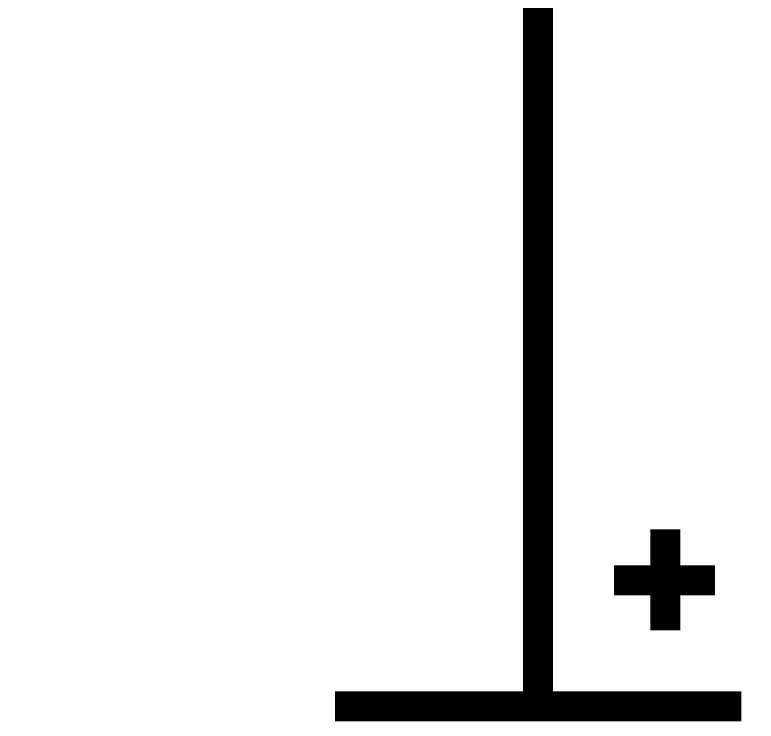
# Model space of a CAD drawing. Header units: inches. Extents: x 0 to 11, y 0 to 8.5.
# Drawn here: x 4.6945 to 4.9864, y 3.1691 to 3.4473 of the extents above; entities that cross this region are included whole.
import ezdxf

# ---------------------------------------------------------------- set-up
doc = ezdxf.new("R2010")
doc.units = ezdxf.units.IN
doc.header["$MEASUREMENT"] = 0
doc.layers.add('Sheet', color=255, linetype='Continuous')

msp = doc.modelspace()

# ---------------------------------------------------------------- linework, layer by layer
at = {"layer": 'Sheet', "const_width": 0.0118}
for points in [[(4.9005, 3.29965), (4.9005, 3.49982), (4.70037, 3.49982)], [(4.9005, 3.20001), (4.9005, 3.29965)], [(4.95054, 3.20493), (4.95054, 3.24469)], [(4.93043, 3.22458), (4.97019, 3.22458)], [(4.9005, 3.20001), (4.9005, 3.17499)], [(4.82054, 3.17499), (4.98047, 3.17499)]]:
    msp.add_lwpolyline(points, dxfattribs=at)

doc.saveas('drawing.dxf')
